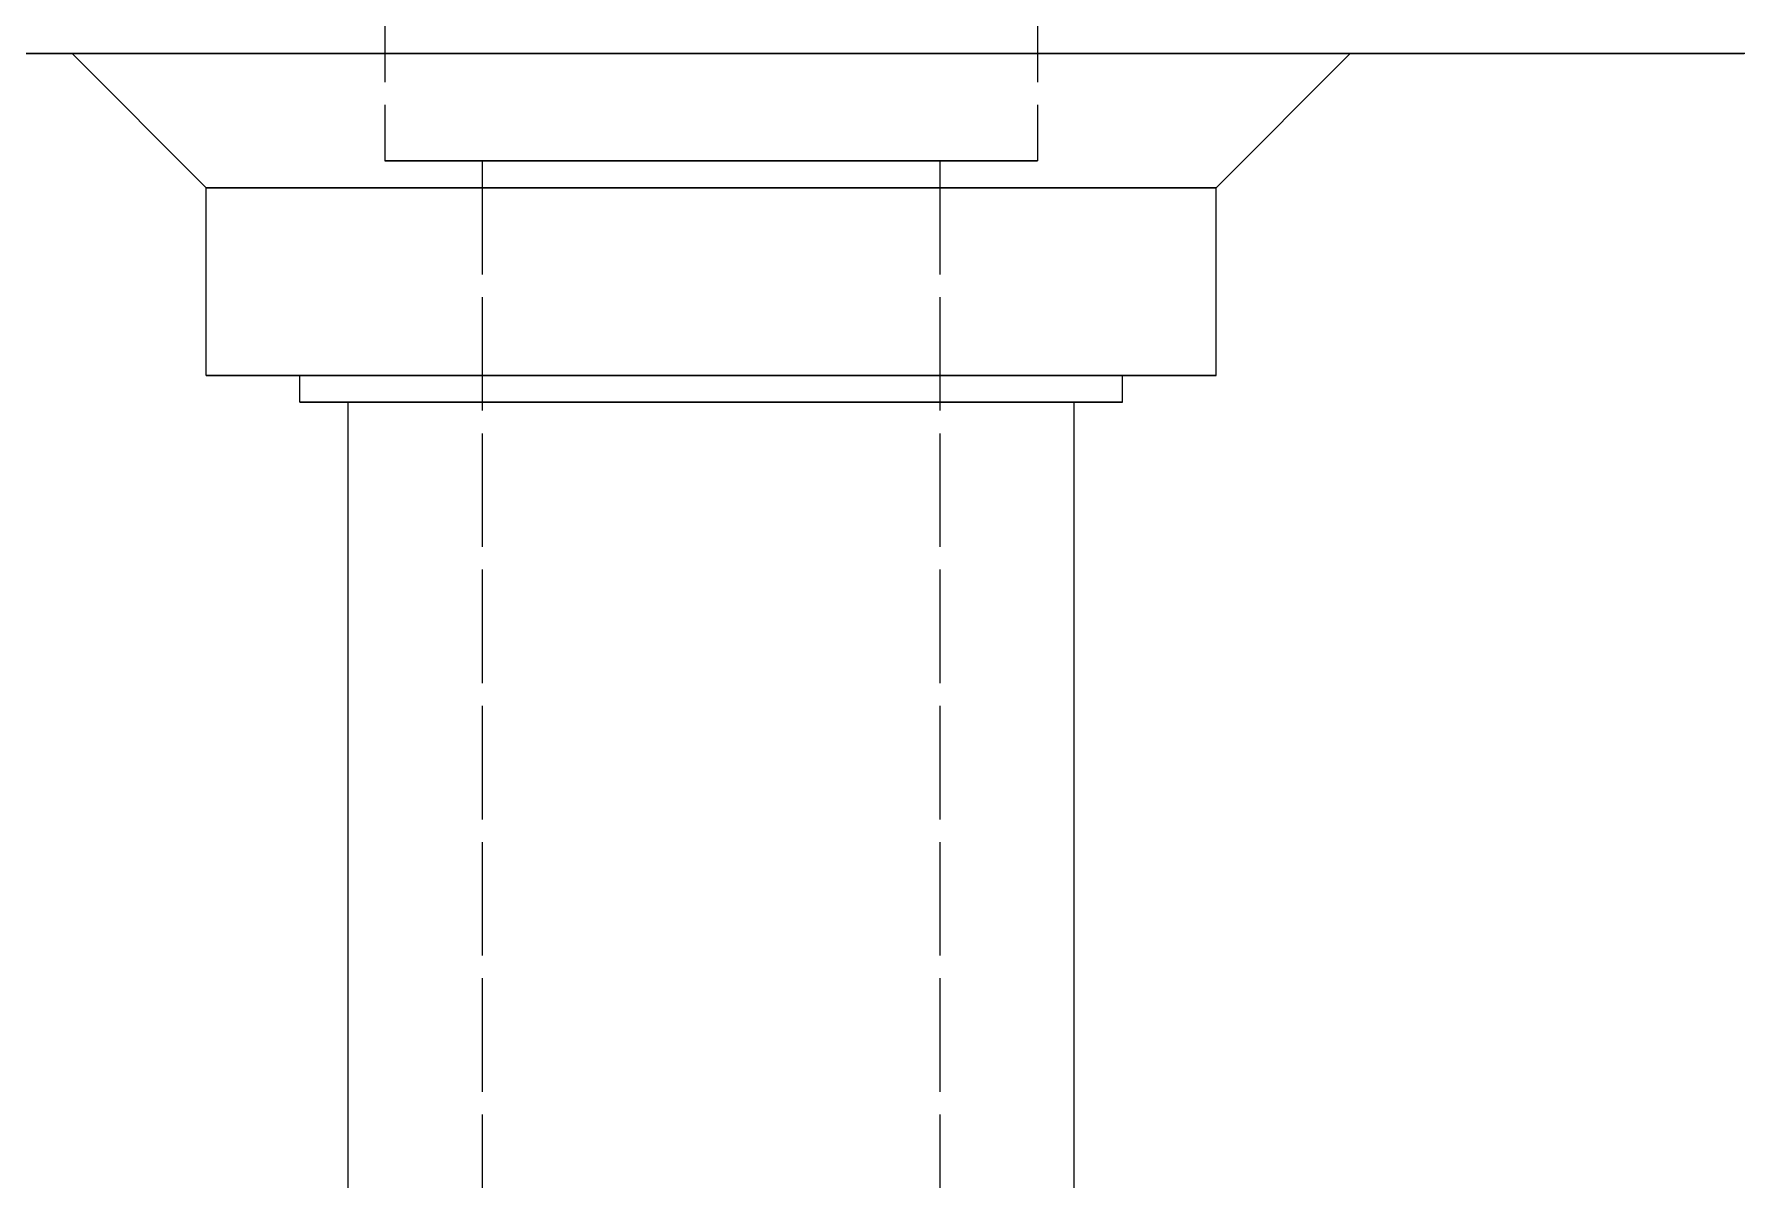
# Model space of a CAD drawing. Header units: millimetres. Extents: x -30 to 130, y -9 to 146.
# Drawn here: x 80.42 to 99.48, y 34.9 to 47.72 of the extents above; entities that cross this region are included whole.
import ezdxf

# ---------------------------------------------------------------- set-up
doc = ezdxf.new("R2010")
doc.units = ezdxf.units.MM
doc.linetypes.add('DASHED', pattern=[1.524, 1.27, -0.254])
doc.layers.add('HIDDEN', color=8, linetype='DASHED')
doc.layers.add('VISIBLE', color=7, linetype='CONTINUOUS')

msp = doc.modelspace()

# ---------------------------------------------------------------- linework, layer by layer
at = {"layer": 'HIDDEN'}
for points in [[(84.35, 51.5), (84.35, 46.3)], [(91.65, 51.5), (91.65, 46.3)], [(99.77778, 47.5), (99.33333, 47.5), (98.88889, 47.5), (98.44444, 47.5), (98, 47.5), (97.55556, 47.5), (97.11111, 47.5), (96.66667, 47.5), (96.22222, 47.5), (95.77778, 47.5), (95.33333, 47.5), (94.88889, 47.5), (94.44444, 47.5), (94, 47.5), (93.55556, 47.5), (93.11111, 47.5), (92.66667, 47.5), (92.22222, 47.5), (91.77778, 47.5), (91.33333, 47.5), (90.88889, 47.5), (90.44444, 47.5), (90, 47.5), (89.55556, 47.5), (89.11111, 47.5), (88.66667, 47.5), (88.22222, 47.5), (87.77778, 47.5), (87.33333, 47.5), (86.88889, 47.5), (86.44444, 47.5), (86, 47.5), (85.55556, 47.5), (85.11111, 47.5), (84.66667, 47.5), (84.22222, 47.5), (83.77778, 47.5), (83.33333, 47.5), (82.88889, 47.5), (82.44444, 47.5), (82, 47.5), (81.55556, 47.5), (81.11111, 47.5), (80.66667, 47.5), (80.22222, 47.5)], [(95.15, 47.5), (94.92302, 47.5), (94.69603, 47.5), (94.46905, 47.5), (94.24206, 47.5), (94.01508, 47.5), (93.7881, 47.5), (93.56111, 47.5), (93.33413, 47.5), (93.10714, 47.5), (92.88016, 47.5), (92.65317, 47.5), (92.42619, 47.5), (92.19921, 47.5), (91.97222, 47.5), (91.74524, 47.5), (91.51825, 47.5), (91.29127, 47.5), (91.06429, 47.5), (90.8373, 47.5), (90.61032, 47.5), (90.38333, 47.5), (90.15635, 47.5), (89.92937, 47.5), (89.70238, 47.5), (89.4754, 47.5), (89.24841, 47.5), (89.02143, 47.5), (88.79444, 47.5), (88.56746, 47.5), (88.34048, 47.5), (88.11349, 47.5), (87.88651, 47.5), (87.65952, 47.5), (87.43254, 47.5), (87.20556, 47.5), (86.97857, 47.5), (86.75159, 47.5), (86.5246, 47.5), (86.29762, 47.5), (86.07063, 47.5), (85.84365, 47.5), (85.61667, 47.5), (85.38968, 47.5), (85.1627, 47.5), (84.93571, 47.5), (84.70873, 47.5), (84.48175, 47.5), (84.25476, 47.5), (84.02778, 47.5), (83.80079, 47.5), (83.57381, 47.5), (83.34683, 47.5), (83.11984, 47.5), (82.89286, 47.5), (82.66587, 47.5), (82.43889, 47.5), (82.2119, 47.5), (81.98492, 47.5), (81.75794, 47.5), (81.53095, 47.5), (81.30397, 47.5), (81.07698, 47.5), (80.85, 47.5)], [(80.85, 47.5), (80.96349, 47.5), (81.07698, 47.5), (81.19048, 47.5), (81.30397, 47.5), (81.41746, 47.5), (81.53095, 47.5), (81.64444, 47.5), (81.75794, 47.5), (81.87143, 47.5), (81.98492, 47.5), (82.09841, 47.5), (82.2119, 47.5), (82.3254, 47.5), (82.43889, 47.5), (82.55238, 47.5), (82.66587, 47.5), (82.77937, 47.5), (82.89286, 47.5), (83.00635, 47.5), (83.11984, 47.5), (83.23333, 47.5), (83.34683, 47.5), (83.46032, 47.5), (83.57381, 47.5), (83.6873, 47.5), (83.80079, 47.5), (83.91429, 47.5), (84.02778, 47.5), (84.14127, 47.5), (84.25476, 47.5), (84.36825, 47.5), (84.48175, 47.5), (84.59524, 47.5), (84.70873, 47.5), (84.82222, 47.5), (84.93571, 47.5), (85.04921, 47.5), (85.1627, 47.5), (85.27619, 47.5), (85.38968, 47.5), (85.50317, 47.5), (85.61667, 47.5), (85.73016, 47.5), (85.84365, 47.5), (85.95714, 47.5), (86.07063, 47.5), (86.18413, 47.5), (86.29762, 47.5), (86.41111, 47.5), (86.5246, 47.5), (86.6381, 47.5), (86.75159, 47.5), (86.86508, 47.5), (86.97857, 47.5), (87.09206, 47.5), (87.20556, 47.5), (87.31905, 47.5), (87.43254, 47.5), (87.54603, 47.5), (87.65952, 47.5), (87.77302, 47.5), (87.88651, 47.5), (88, 47.5)], [(88, 47.5), (88.11349, 47.5), (88.22698, 47.5), (88.34048, 47.5), (88.45397, 47.5), (88.56746, 47.5), (88.68095, 47.5), (88.79444, 47.5), (88.90794, 47.5), (89.02143, 47.5), (89.13492, 47.5), (89.24841, 47.5), (89.3619, 47.5), (89.4754, 47.5), (89.58889, 47.5), (89.70238, 47.5), (89.81587, 47.5), (89.92937, 47.5), (90.04286, 47.5), (90.15635, 47.5), (90.26984, 47.5), (90.38333, 47.5), (90.49683, 47.5), (90.61032, 47.5), (90.72381, 47.5), (90.8373, 47.5), (90.95079, 47.5), (91.06429, 47.5), (91.17778, 47.5), (91.29127, 47.5), (91.40476, 47.5), (91.51825, 47.5), (91.63175, 47.5), (91.74524, 47.5), (91.85873, 47.5), (91.97222, 47.5), (92.08571, 47.5), (92.19921, 47.5), (92.3127, 47.5), (92.42619, 47.5), (92.53968, 47.5), (92.65317, 47.5), (92.76667, 47.5), (92.88016, 47.5), (92.99365, 47.5), (93.10714, 47.5), (93.22063, 47.5), (93.33413, 47.5), (93.44762, 47.5), (93.56111, 47.5), (93.6746, 47.5), (93.7881, 47.5), (93.90159, 47.5), (94.01508, 47.5), (94.12857, 47.5), (94.24206, 47.5), (94.35556, 47.5), (94.46905, 47.5), (94.58254, 47.5), (94.69603, 47.5), (94.80952, 47.5), (94.92302, 47.5), (95.03651, 47.5), (95.15, 47.5)], [(91.65, 46.3), (91.53413, 46.3), (91.41825, 46.3), (91.30238, 46.3), (91.18651, 46.3), (91.07063, 46.3), (90.95476, 46.3), (90.83889, 46.3), (90.72302, 46.3), (90.60714, 46.3), (90.49127, 46.3), (90.3754, 46.3), (90.25952, 46.3), (90.14365, 46.3), (90.02778, 46.3), (89.9119, 46.3), (89.79603, 46.3), (89.68016, 46.3), (89.56429, 46.3), (89.44841, 46.3), (89.33254, 46.3), (89.21667, 46.3), (89.10079, 46.3), (88.98492, 46.3), (88.86905, 46.3), (88.75317, 46.3), (88.6373, 46.3), (88.52143, 46.3), (88.40556, 46.3), (88.28968, 46.3), (88.17381, 46.3), (88.05794, 46.3), (87.94206, 46.3), (87.82619, 46.3), (87.71032, 46.3), (87.59444, 46.3), (87.47857, 46.3), (87.3627, 46.3), (87.24683, 46.3), (87.13095, 46.3), (87.01508, 46.3), (86.89921, 46.3), (86.78333, 46.3), (86.66746, 46.3), (86.55159, 46.3), (86.43571, 46.3), (86.31984, 46.3), (86.20397, 46.3), (86.0881, 46.3), (85.97222, 46.3), (85.85635, 46.3), (85.74048, 46.3), (85.6246, 46.3), (85.50873, 46.3), (85.39286, 46.3), (85.27698, 46.3), (85.16111, 46.3), (85.04524, 46.3), (84.92937, 46.3), (84.81349, 46.3), (84.69762, 46.3), (84.58175, 46.3), (84.46587, 46.3), (84.35, 46.3)], [(84.35, 46.3), (84.40794, 46.3), (84.46587, 46.3), (84.52381, 46.3), (84.58175, 46.3), (84.63968, 46.3), (84.69762, 46.3), (84.75556, 46.3), (84.81349, 46.3), (84.87143, 46.3), (84.92937, 46.3), (84.9873, 46.3), (85.04524, 46.3), (85.10317, 46.3), (85.16111, 46.3), (85.21905, 46.3), (85.27698, 46.3), (85.33492, 46.3), (85.39286, 46.3), (85.45079, 46.3), (85.50873, 46.3), (85.56667, 46.3), (85.6246, 46.3), (85.68254, 46.3), (85.74048, 46.3), (85.79841, 46.3), (85.85635, 46.3), (85.91429, 46.3), (85.97222, 46.3), (86.03016, 46.3), (86.0881, 46.3), (86.14603, 46.3), (86.20397, 46.3), (86.2619, 46.3), (86.31984, 46.3), (86.37778, 46.3), (86.43571, 46.3), (86.49365, 46.3), (86.55159, 46.3), (86.60952, 46.3), (86.66746, 46.3), (86.7254, 46.3), (86.78333, 46.3), (86.84127, 46.3), (86.89921, 46.3), (86.95714, 46.3), (87.01508, 46.3), (87.07302, 46.3), (87.13095, 46.3), (87.18889, 46.3), (87.24683, 46.3), (87.30476, 46.3), (87.3627, 46.3), (87.42063, 46.3), (87.47857, 46.3), (87.53651, 46.3), (87.59444, 46.3), (87.65238, 46.3), (87.71032, 46.3), (87.76825, 46.3), (87.82619, 46.3), (87.88413, 46.3), (87.94206, 46.3), (88, 46.3)], [(90.56, 46.3), (90.47873, 46.3), (90.39746, 46.3), (90.31619, 46.3), (90.23492, 46.3), (90.15365, 46.3), (90.07238, 46.3), (89.99111, 46.3), (89.90984, 46.3), (89.82857, 46.3), (89.7473, 46.3), (89.66603, 46.3), (89.58476, 46.3), (89.50349, 46.3), (89.42222, 46.3), (89.34095, 46.3), (89.25968, 46.3), (89.17841, 46.3), (89.09714, 46.3), (89.01587, 46.3), (88.9346, 46.3), (88.85333, 46.3), (88.77206, 46.3), (88.69079, 46.3), (88.60952, 46.3), (88.52825, 46.3), (88.44698, 46.3), (88.36571, 46.3), (88.28444, 46.3), (88.20317, 46.3), (88.1219, 46.3), (88.04063, 46.3), (87.95937, 46.3), (87.8781, 46.3), (87.79683, 46.3), (87.71556, 46.3), (87.63429, 46.3), (87.55302, 46.3), (87.47175, 46.3), (87.39048, 46.3), (87.30921, 46.3), (87.22794, 46.3), (87.14667, 46.3), (87.0654, 46.3), (86.98413, 46.3), (86.90286, 46.3), (86.82159, 46.3), (86.74032, 46.3), (86.65905, 46.3), (86.57778, 46.3), (86.49651, 46.3), (86.41524, 46.3), (86.33397, 46.3), (86.2527, 46.3), (86.17143, 46.3), (86.09016, 46.3), (86.00889, 46.3), (85.92762, 46.3), (85.84635, 46.3), (85.76508, 46.3), (85.68381, 46.3), (85.60254, 46.3), (85.52127, 46.3), (85.44, 46.3)], [(85.44, 46.3), (85.48063, 46.3), (85.52127, 46.3), (85.5619, 46.3), (85.60254, 46.3), (85.64317, 46.3), (85.68381, 46.3), (85.72444, 46.3), (85.76508, 46.3), (85.80571, 46.3), (85.84635, 46.3), (85.88698, 46.3), (85.92762, 46.3), (85.96825, 46.3), (86.00889, 46.3), (86.04952, 46.3), (86.09016, 46.3), (86.13079, 46.3), (86.17143, 46.3), (86.21206, 46.3), (86.2527, 46.3), (86.29333, 46.3), (86.33397, 46.3), (86.3746, 46.3), (86.41524, 46.3), (86.45587, 46.3), (86.49651, 46.3), (86.53714, 46.3), (86.57778, 46.3), (86.61841, 46.3), (86.65905, 46.3), (86.69968, 46.3), (86.74032, 46.3), (86.78095, 46.3), (86.82159, 46.3), (86.86222, 46.3), (86.90286, 46.3), (86.94349, 46.3), (86.98413, 46.3), (87.02476, 46.3), (87.0654, 46.3), (87.10603, 46.3), (87.14667, 46.3), (87.1873, 46.3), (87.22794, 46.3), (87.26857, 46.3), (87.30921, 46.3), (87.34984, 46.3), (87.39048, 46.3), (87.43111, 46.3), (87.47175, 46.3), (87.51238, 46.3), (87.55302, 46.3), (87.59365, 46.3), (87.63429, 46.3), (87.67492, 46.3), (87.71556, 46.3), (87.75619, 46.3), (87.79683, 46.3), (87.83746, 46.3), (87.8781, 46.3), (87.91873, 46.3), (87.95937, 46.3), (88, 46.3)], [(85.44, 46.3), (85.44, 13)], [(88, 46.3), (88.04063, 46.3), (88.08127, 46.3), (88.1219, 46.3), (88.16254, 46.3), (88.20317, 46.3), (88.24381, 46.3), (88.28444, 46.3), (88.32508, 46.3), (88.36571, 46.3), (88.40635, 46.3), (88.44698, 46.3), (88.48762, 46.3), (88.52825, 46.3), (88.56889, 46.3), (88.60952, 46.3), (88.65016, 46.3), (88.69079, 46.3), (88.73143, 46.3), (88.77206, 46.3), (88.8127, 46.3), (88.85333, 46.3), (88.89397, 46.3), (88.9346, 46.3), (88.97524, 46.3), (89.01587, 46.3), (89.05651, 46.3), (89.09714, 46.3), (89.13778, 46.3), (89.17841, 46.3), (89.21905, 46.3), (89.25968, 46.3), (89.30032, 46.3), (89.34095, 46.3), (89.38159, 46.3), (89.42222, 46.3), (89.46286, 46.3), (89.50349, 46.3), (89.54413, 46.3), (89.58476, 46.3), (89.6254, 46.3), (89.66603, 46.3), (89.70667, 46.3), (89.7473, 46.3), (89.78794, 46.3), (89.82857, 46.3), (89.86921, 46.3), (89.90984, 46.3), (89.95048, 46.3), (89.99111, 46.3), (90.03175, 46.3), (90.07238, 46.3), (90.11302, 46.3), (90.15365, 46.3), (90.19429, 46.3), (90.23492, 46.3), (90.27556, 46.3), (90.31619, 46.3), (90.35683, 46.3), (90.39746, 46.3), (90.4381, 46.3), (90.47873, 46.3), (90.51937, 46.3), (90.56, 46.3)], [(88, 46.3), (88.05794, 46.3), (88.11587, 46.3), (88.17381, 46.3), (88.23175, 46.3), (88.28968, 46.3), (88.34762, 46.3), (88.40556, 46.3), (88.46349, 46.3), (88.52143, 46.3), (88.57937, 46.3), (88.6373, 46.3), (88.69524, 46.3), (88.75317, 46.3), (88.81111, 46.3), (88.86905, 46.3), (88.92698, 46.3), (88.98492, 46.3), (89.04286, 46.3), (89.10079, 46.3), (89.15873, 46.3), (89.21667, 46.3), (89.2746, 46.3), (89.33254, 46.3), (89.39048, 46.3), (89.44841, 46.3), (89.50635, 46.3), (89.56429, 46.3), (89.62222, 46.3), (89.68016, 46.3), (89.7381, 46.3), (89.79603, 46.3), (89.85397, 46.3), (89.9119, 46.3), (89.96984, 46.3), (90.02778, 46.3), (90.08571, 46.3), (90.14365, 46.3), (90.20159, 46.3), (90.25952, 46.3), (90.31746, 46.3), (90.3754, 46.3), (90.43333, 46.3), (90.49127, 46.3), (90.54921, 46.3), (90.60714, 46.3), (90.66508, 46.3), (90.72302, 46.3), (90.78095, 46.3), (90.83889, 46.3), (90.89683, 46.3), (90.95476, 46.3), (91.0127, 46.3), (91.07063, 46.3), (91.12857, 46.3), (91.18651, 46.3), (91.24444, 46.3), (91.30238, 46.3), (91.36032, 46.3), (91.41825, 46.3), (91.47619, 46.3), (91.53413, 46.3), (91.59206, 46.3), (91.65, 46.3)], [(90.56, 46.3), (90.56, 13)], [(93.65, 46), (93.47063, 46), (93.29127, 46), (93.1119, 46), (92.93254, 46), (92.75317, 46), (92.57381, 46), (92.39444, 46), (92.21508, 46), (92.03571, 46), (91.85635, 46), (91.67698, 46), (91.49762, 46), (91.31825, 46), (91.13889, 46), (90.95952, 46), (90.78016, 46), (90.60079, 46), (90.42143, 46), (90.24206, 46), (90.0627, 46), (89.88333, 46), (89.70397, 46), (89.5246, 46), (89.34524, 46), (89.16587, 46), (88.98651, 46), (88.80714, 46), (88.62778, 46), (88.44841, 46), (88.26905, 46), (88.08968, 46), (87.91032, 46), (87.73095, 46), (87.55159, 46), (87.37222, 46), (87.19286, 46), (87.01349, 46), (86.83413, 46), (86.65476, 46), (86.4754, 46), (86.29603, 46), (86.11667, 46), (85.9373, 46), (85.75794, 46), (85.57857, 46), (85.39921, 46), (85.21984, 46), (85.04048, 46), (84.86111, 46), (84.68175, 46), (84.50238, 46), (84.32302, 46), (84.14365, 46), (83.96429, 46), (83.78492, 46), (83.60556, 46), (83.42619, 46), (83.24683, 46), (83.06746, 46), (82.8881, 46), (82.70873, 46), (82.52937, 46), (82.35, 46)], [(93.65, 43.9), (93.47063, 43.9), (93.29127, 43.9), (93.1119, 43.9), (92.93254, 43.9), (92.75317, 43.9), (92.57381, 43.9), (92.39444, 43.9), (92.21508, 43.9), (92.03571, 43.9), (91.85635, 43.9), (91.67698, 43.9), (91.49762, 43.9), (91.31825, 43.9), (91.13889, 43.9), (90.95952, 43.9), (90.78016, 43.9), (90.60079, 43.9), (90.42143, 43.9), (90.24206, 43.9), (90.0627, 43.9), (89.88333, 43.9), (89.70397, 43.9), (89.5246, 43.9), (89.34524, 43.9), (89.16587, 43.9), (88.98651, 43.9), (88.80714, 43.9), (88.62778, 43.9), (88.44841, 43.9), (88.26905, 43.9), (88.08968, 43.9), (87.91032, 43.9), (87.73095, 43.9), (87.55159, 43.9), (87.37222, 43.9), (87.19286, 43.9), (87.01349, 43.9), (86.83413, 43.9), (86.65476, 43.9), (86.4754, 43.9), (86.29603, 43.9), (86.11667, 43.9), (85.9373, 43.9), (85.75794, 43.9), (85.57857, 43.9), (85.39921, 43.9), (85.21984, 43.9), (85.04048, 43.9), (84.86111, 43.9), (84.68175, 43.9), (84.50238, 43.9), (84.32302, 43.9), (84.14365, 43.9), (83.96429, 43.9), (83.78492, 43.9), (83.60556, 43.9), (83.42619, 43.9), (83.24683, 43.9), (83.06746, 43.9), (82.8881, 43.9), (82.70873, 43.9), (82.52937, 43.9), (82.35, 43.9)], [(92.6, 43.9), (92.45397, 43.9), (92.30794, 43.9), (92.1619, 43.9), (92.01587, 43.9), (91.86984, 43.9), (91.72381, 43.9), (91.57778, 43.9), (91.43175, 43.9), (91.28571, 43.9), (91.13968, 43.9), (90.99365, 43.9), (90.84762, 43.9), (90.70159, 43.9), (90.55556, 43.9), (90.40952, 43.9), (90.26349, 43.9), (90.11746, 43.9), (89.97143, 43.9), (89.8254, 43.9), (89.67937, 43.9), (89.53333, 43.9), (89.3873, 43.9), (89.24127, 43.9), (89.09524, 43.9), (88.94921, 43.9), (88.80317, 43.9), (88.65714, 43.9), (88.51111, 43.9), (88.36508, 43.9), (88.21905, 43.9), (88.07302, 43.9), (87.92698, 43.9), (87.78095, 43.9), (87.63492, 43.9), (87.48889, 43.9), (87.34286, 43.9), (87.19683, 43.9), (87.05079, 43.9), (86.90476, 43.9), (86.75873, 43.9), (86.6127, 43.9), (86.46667, 43.9), (86.32063, 43.9), (86.1746, 43.9), (86.02857, 43.9), (85.88254, 43.9), (85.73651, 43.9), (85.59048, 43.9), (85.44444, 43.9), (85.29841, 43.9), (85.15238, 43.9), (85.00635, 43.9), (84.86032, 43.9), (84.71429, 43.9), (84.56825, 43.9), (84.42222, 43.9), (84.27619, 43.9), (84.13016, 43.9), (83.98413, 43.9), (83.8381, 43.9), (83.69206, 43.9), (83.54603, 43.9), (83.4, 43.9)], [(83.4, 43.9), (83.47302, 43.9), (83.54603, 43.9), (83.61905, 43.9), (83.69206, 43.9), (83.76508, 43.9), (83.8381, 43.9), (83.91111, 43.9), (83.98413, 43.9), (84.05714, 43.9), (84.13016, 43.9), (84.20317, 43.9), (84.27619, 43.9), (84.34921, 43.9), (84.42222, 43.9), (84.49524, 43.9), (84.56825, 43.9), (84.64127, 43.9), (84.71429, 43.9), (84.7873, 43.9), (84.86032, 43.9), (84.93333, 43.9), (85.00635, 43.9), (85.07937, 43.9), (85.15238, 43.9), (85.2254, 43.9), (85.29841, 43.9), (85.37143, 43.9), (85.44444, 43.9), (85.51746, 43.9), (85.59048, 43.9), (85.66349, 43.9), (85.73651, 43.9), (85.80952, 43.9), (85.88254, 43.9), (85.95556, 43.9), (86.02857, 43.9), (86.10159, 43.9), (86.1746, 43.9), (86.24762, 43.9), (86.32063, 43.9), (86.39365, 43.9), (86.46667, 43.9), (86.53968, 43.9), (86.6127, 43.9), (86.68571, 43.9), (86.75873, 43.9), (86.83175, 43.9), (86.90476, 43.9), (86.97778, 43.9), (87.05079, 43.9), (87.12381, 43.9), (87.19683, 43.9), (87.26984, 43.9), (87.34286, 43.9), (87.41587, 43.9), (87.48889, 43.9), (87.5619, 43.9), (87.63492, 43.9), (87.70794, 43.9), (87.78095, 43.9), (87.85397, 43.9), (87.92698, 43.9), (88, 43.9)], [(88, 43.9), (88.07302, 43.9), (88.14603, 43.9), (88.21905, 43.9), (88.29206, 43.9), (88.36508, 43.9), (88.4381, 43.9), (88.51111, 43.9), (88.58413, 43.9), (88.65714, 43.9), (88.73016, 43.9), (88.80317, 43.9), (88.87619, 43.9), (88.94921, 43.9), (89.02222, 43.9), (89.09524, 43.9), (89.16825, 43.9), (89.24127, 43.9), (89.31429, 43.9), (89.3873, 43.9), (89.46032, 43.9), (89.53333, 43.9), (89.60635, 43.9), (89.67937, 43.9), (89.75238, 43.9), (89.8254, 43.9), (89.89841, 43.9), (89.97143, 43.9), (90.04444, 43.9), (90.11746, 43.9), (90.19048, 43.9), (90.26349, 43.9), (90.33651, 43.9), (90.40952, 43.9), (90.48254, 43.9), (90.55556, 43.9), (90.62857, 43.9), (90.70159, 43.9), (90.7746, 43.9), (90.84762, 43.9), (90.92063, 43.9), (90.99365, 43.9), (91.06667, 43.9), (91.13968, 43.9), (91.2127, 43.9), (91.28571, 43.9), (91.35873, 43.9), (91.43175, 43.9), (91.50476, 43.9), (91.57778, 43.9), (91.65079, 43.9), (91.72381, 43.9), (91.79683, 43.9), (91.86984, 43.9), (91.94286, 43.9), (92.01587, 43.9), (92.08889, 43.9), (92.1619, 43.9), (92.23492, 43.9), (92.30794, 43.9), (92.38095, 43.9), (92.45397, 43.9), (92.52698, 43.9), (92.6, 43.9)], [(92.6, 43.6), (92.45397, 43.6), (92.30794, 43.6), (92.1619, 43.6), (92.01587, 43.6), (91.86984, 43.6), (91.72381, 43.6), (91.57778, 43.6), (91.43175, 43.6), (91.28571, 43.6), (91.13968, 43.6), (90.99365, 43.6), (90.84762, 43.6), (90.70159, 43.6), (90.55556, 43.6), (90.40952, 43.6), (90.26349, 43.6), (90.11746, 43.6), (89.97143, 43.6), (89.8254, 43.6), (89.67937, 43.6), (89.53333, 43.6), (89.3873, 43.6), (89.24127, 43.6), (89.09524, 43.6), (88.94921, 43.6), (88.80317, 43.6), (88.65714, 43.6), (88.51111, 43.6), (88.36508, 43.6), (88.21905, 43.6), (88.07302, 43.6), (87.92698, 43.6), (87.78095, 43.6), (87.63492, 43.6), (87.48889, 43.6), (87.34286, 43.6), (87.19683, 43.6), (87.05079, 43.6), (86.90476, 43.6), (86.75873, 43.6), (86.6127, 43.6), (86.46667, 43.6), (86.32063, 43.6), (86.1746, 43.6), (86.02857, 43.6), (85.88254, 43.6), (85.73651, 43.6), (85.59048, 43.6), (85.44444, 43.6), (85.29841, 43.6), (85.15238, 43.6), (85.00635, 43.6), (84.86032, 43.6), (84.71429, 43.6), (84.56825, 43.6), (84.42222, 43.6), (84.27619, 43.6), (84.13016, 43.6), (83.98413, 43.6), (83.8381, 43.6), (83.69206, 43.6), (83.54603, 43.6), (83.4, 43.6)], [(92.06, 43.6), (91.93111, 43.6), (91.80222, 43.6), (91.67333, 43.6), (91.54444, 43.6), (91.41556, 43.6), (91.28667, 43.6), (91.15778, 43.6), (91.02889, 43.6), (90.9, 43.6), (90.77111, 43.6), (90.64222, 43.6), (90.51333, 43.6), (90.38444, 43.6), (90.25556, 43.6), (90.12667, 43.6), (89.99778, 43.6), (89.86889, 43.6), (89.74, 43.6), (89.61111, 43.6), (89.48222, 43.6), (89.35333, 43.6), (89.22444, 43.6), (89.09556, 43.6), (88.96667, 43.6), (88.83778, 43.6), (88.70889, 43.6), (88.58, 43.6), (88.45111, 43.6), (88.32222, 43.6), (88.19333, 43.6), (88.06444, 43.6), (87.93556, 43.6), (87.80667, 43.6), (87.67778, 43.6), (87.54889, 43.6), (87.42, 43.6), (87.29111, 43.6), (87.16222, 43.6), (87.03333, 43.6), (86.90444, 43.6), (86.77556, 43.6), (86.64667, 43.6), (86.51778, 43.6), (86.38889, 43.6), (86.26, 43.6), (86.13111, 43.6), (86.00222, 43.6), (85.87333, 43.6), (85.74444, 43.6), (85.61556, 43.6), (85.48667, 43.6), (85.35778, 43.6), (85.22889, 43.6), (85.1, 43.6), (84.97111, 43.6), (84.84222, 43.6), (84.71333, 43.6), (84.58444, 43.6), (84.45556, 43.6), (84.32667, 43.6), (84.19778, 43.6), (84.06889, 43.6), (83.94, 43.6)], [(83.94, 43.6), (84.00444, 43.6), (84.06889, 43.6), (84.13333, 43.6), (84.19778, 43.6), (84.26222, 43.6), (84.32667, 43.6), (84.39111, 43.6), (84.45556, 43.6), (84.52, 43.6), (84.58444, 43.6), (84.64889, 43.6), (84.71333, 43.6), (84.77778, 43.6), (84.84222, 43.6), (84.90667, 43.6), (84.97111, 43.6), (85.03556, 43.6), (85.1, 43.6), (85.16444, 43.6), (85.22889, 43.6), (85.29333, 43.6), (85.35778, 43.6), (85.42222, 43.6), (85.48667, 43.6), (85.55111, 43.6), (85.61556, 43.6), (85.68, 43.6), (85.74444, 43.6), (85.80889, 43.6), (85.87333, 43.6), (85.93778, 43.6), (86.00222, 43.6), (86.06667, 43.6), (86.13111, 43.6), (86.19556, 43.6), (86.26, 43.6), (86.32444, 43.6), (86.38889, 43.6), (86.45333, 43.6), (86.51778, 43.6), (86.58222, 43.6), (86.64667, 43.6), (86.71111, 43.6), (86.77556, 43.6), (86.84, 43.6), (86.90444, 43.6), (86.96889, 43.6), (87.03333, 43.6), (87.09778, 43.6), (87.16222, 43.6), (87.22667, 43.6), (87.29111, 43.6), (87.35556, 43.6), (87.42, 43.6), (87.48444, 43.6), (87.54889, 43.6), (87.61333, 43.6), (87.67778, 43.6), (87.74222, 43.6), (87.80667, 43.6), (87.87111, 43.6), (87.93556, 43.6), (88, 43.6)], [(88, 43.6), (88.06444, 43.6), (88.12889, 43.6), (88.19333, 43.6), (88.25778, 43.6), (88.32222, 43.6), (88.38667, 43.6), (88.45111, 43.6), (88.51556, 43.6), (88.58, 43.6), (88.64444, 43.6), (88.70889, 43.6), (88.77333, 43.6), (88.83778, 43.6), (88.90222, 43.6), (88.96667, 43.6), (89.03111, 43.6), (89.09556, 43.6), (89.16, 43.6), (89.22444, 43.6), (89.28889, 43.6), (89.35333, 43.6), (89.41778, 43.6), (89.48222, 43.6), (89.54667, 43.6), (89.61111, 43.6), (89.67556, 43.6), (89.74, 43.6), (89.80444, 43.6), (89.86889, 43.6), (89.93333, 43.6), (89.99778, 43.6), (90.06222, 43.6), (90.12667, 43.6), (90.19111, 43.6), (90.25556, 43.6), (90.32, 43.6), (90.38444, 43.6), (90.44889, 43.6), (90.51333, 43.6), (90.57778, 43.6), (90.64222, 43.6), (90.70667, 43.6), (90.77111, 43.6), (90.83556, 43.6), (90.9, 43.6), (90.96444, 43.6), (91.02889, 43.6), (91.09333, 43.6), (91.15778, 43.6), (91.22222, 43.6), (91.28667, 43.6), (91.35111, 43.6), (91.41556, 43.6), (91.48, 43.6), (91.54444, 43.6), (91.60889, 43.6), (91.67333, 43.6), (91.73778, 43.6), (91.80222, 43.6), (91.86667, 43.6), (91.93111, 43.6), (91.99556, 43.6), (92.06, 43.6)]]:
    msp.add_lwpolyline(points, dxfattribs=at)
at = {"layer": 'VISIBLE'}
for points in [[(80.22222, 47.5), (80.44444, 47.5), (80.66667, 47.5), (80.88889, 47.5), (81.11111, 47.5), (81.33333, 47.5), (81.55556, 47.5), (81.77778, 47.5), (82, 47.5), (82.22222, 47.5), (82.44444, 47.5), (82.66667, 47.5), (82.88889, 47.5), (83.11111, 47.5), (83.33333, 47.5), (83.55556, 47.5), (83.77778, 47.5), (84, 47.5), (84.22222, 47.5), (84.44444, 47.5), (84.66667, 47.5), (84.88889, 47.5), (85.11111, 47.5), (85.33333, 47.5), (85.55556, 47.5), (85.77778, 47.5), (86, 47.5), (86.22222, 47.5), (86.44444, 47.5), (86.66667, 47.5), (86.88889, 47.5), (87.11111, 47.5), (87.33333, 47.5), (87.55556, 47.5), (87.77778, 47.5), (88, 47.5)], [(82.35, 46), (80.85, 47.5)], [(88, 47.5), (88.22222, 47.5), (88.44444, 47.5), (88.66667, 47.5), (88.88889, 47.5), (89.11111, 47.5), (89.33333, 47.5), (89.55556, 47.5), (89.77778, 47.5), (90, 47.5), (90.22222, 47.5), (90.44444, 47.5), (90.66667, 47.5), (90.88889, 47.5), (91.11111, 47.5), (91.33333, 47.5), (91.55556, 47.5), (91.77778, 47.5), (92, 47.5), (92.22222, 47.5), (92.44444, 47.5), (92.66667, 47.5), (92.88889, 47.5), (93.11111, 47.5), (93.33333, 47.5), (93.55556, 47.5), (93.77778, 47.5), (94, 47.5), (94.22222, 47.5), (94.44444, 47.5), (94.66667, 47.5), (94.88889, 47.5), (95.11111, 47.5), (95.33333, 47.5), (95.55556, 47.5), (95.77778, 47.5), (96, 47.5), (96.22222, 47.5), (96.44444, 47.5), (96.66667, 47.5), (96.88889, 47.5), (97.11111, 47.5), (97.33333, 47.5), (97.55556, 47.5), (97.77778, 47.5), (98, 47.5), (98.22222, 47.5), (98.44444, 47.5), (98.66667, 47.5), (98.88889, 47.5), (99.11111, 47.5), (99.33333, 47.5), (99.55556, 47.5)], [(93.65, 46), (95.15, 47.5)], [(82.35, 46), (82.43968, 46), (82.52937, 46), (82.61905, 46), (82.70873, 46), (82.79841, 46), (82.8881, 46), (82.97778, 46), (83.06746, 46), (83.15714, 46), (83.24683, 46), (83.33651, 46), (83.42619, 46), (83.51587, 46), (83.60556, 46), (83.69524, 46), (83.78492, 46), (83.8746, 46), (83.96429, 46), (84.05397, 46), (84.14365, 46), (84.23333, 46), (84.32302, 46), (84.4127, 46), (84.50238, 46), (84.59206, 46), (84.68175, 46), (84.77143, 46), (84.86111, 46), (84.95079, 46), (85.04048, 46), (85.13016, 46), (85.21984, 46), (85.30952, 46), (85.39921, 46), (85.48889, 46), (85.57857, 46), (85.66825, 46), (85.75794, 46), (85.84762, 46), (85.9373, 46), (86.02698, 46), (86.11667, 46), (86.20635, 46), (86.29603, 46), (86.38571, 46), (86.4754, 46), (86.56508, 46), (86.65476, 46), (86.74444, 46), (86.83413, 46), (86.92381, 46), (87.01349, 46), (87.10317, 46), (87.19286, 46), (87.28254, 46), (87.37222, 46), (87.4619, 46), (87.55159, 46), (87.64127, 46), (87.73095, 46), (87.82063, 46), (87.91032, 46), (88, 46)], [(82.35, 43.9), (82.35, 46)], [(88, 46), (88.08968, 46), (88.17937, 46), (88.26905, 46), (88.35873, 46), (88.44841, 46), (88.5381, 46), (88.62778, 46), (88.71746, 46), (88.80714, 46), (88.89683, 46), (88.98651, 46), (89.07619, 46), (89.16587, 46), (89.25556, 46), (89.34524, 46), (89.43492, 46), (89.5246, 46), (89.61429, 46), (89.70397, 46), (89.79365, 46), (89.88333, 46), (89.97302, 46), (90.0627, 46), (90.15238, 46), (90.24206, 46), (90.33175, 46), (90.42143, 46), (90.51111, 46), (90.60079, 46), (90.69048, 46), (90.78016, 46), (90.86984, 46), (90.95952, 46), (91.04921, 46), (91.13889, 46), (91.22857, 46), (91.31825, 46), (91.40794, 46), (91.49762, 46), (91.5873, 46), (91.67698, 46), (91.76667, 46), (91.85635, 46), (91.94603, 46), (92.03571, 46), (92.1254, 46), (92.21508, 46), (92.30476, 46), (92.39444, 46), (92.48413, 46), (92.57381, 46), (92.66349, 46), (92.75317, 46), (92.84286, 46), (92.93254, 46), (93.02222, 46), (93.1119, 46), (93.20159, 46), (93.29127, 46), (93.38095, 46), (93.47063, 46), (93.56032, 46), (93.65, 46)], [(93.65, 43.9), (93.65, 46)], [(82.35, 43.9), (82.43968, 43.9), (82.52937, 43.9), (82.61905, 43.9), (82.70873, 43.9), (82.79841, 43.9), (82.8881, 43.9), (82.97778, 43.9), (83.06746, 43.9), (83.15714, 43.9), (83.24683, 43.9), (83.33651, 43.9), (83.42619, 43.9), (83.51587, 43.9), (83.60556, 43.9), (83.69524, 43.9), (83.78492, 43.9), (83.8746, 43.9), (83.96429, 43.9), (84.05397, 43.9), (84.14365, 43.9), (84.23333, 43.9), (84.32302, 43.9), (84.4127, 43.9), (84.50238, 43.9), (84.59206, 43.9), (84.68175, 43.9), (84.77143, 43.9), (84.86111, 43.9), (84.95079, 43.9), (85.04048, 43.9), (85.13016, 43.9), (85.21984, 43.9), (85.30952, 43.9), (85.39921, 43.9), (85.48889, 43.9), (85.57857, 43.9), (85.66825, 43.9), (85.75794, 43.9), (85.84762, 43.9), (85.9373, 43.9), (86.02698, 43.9), (86.11667, 43.9), (86.20635, 43.9), (86.29603, 43.9), (86.38571, 43.9), (86.4754, 43.9), (86.56508, 43.9), (86.65476, 43.9), (86.74444, 43.9), (86.83413, 43.9), (86.92381, 43.9), (87.01349, 43.9), (87.10317, 43.9), (87.19286, 43.9), (87.28254, 43.9), (87.37222, 43.9), (87.4619, 43.9), (87.55159, 43.9), (87.64127, 43.9), (87.73095, 43.9), (87.82063, 43.9), (87.91032, 43.9), (88, 43.9)], [(83.4, 43.6), (83.4, 43.9)], [(88, 43.9), (88.08968, 43.9), (88.17937, 43.9), (88.26905, 43.9), (88.35873, 43.9), (88.44841, 43.9), (88.5381, 43.9), (88.62778, 43.9), (88.71746, 43.9), (88.80714, 43.9), (88.89683, 43.9), (88.98651, 43.9), (89.07619, 43.9), (89.16587, 43.9), (89.25556, 43.9), (89.34524, 43.9), (89.43492, 43.9), (89.5246, 43.9), (89.61429, 43.9), (89.70397, 43.9), (89.79365, 43.9), (89.88333, 43.9), (89.97302, 43.9), (90.0627, 43.9), (90.15238, 43.9), (90.24206, 43.9), (90.33175, 43.9), (90.42143, 43.9), (90.51111, 43.9), (90.60079, 43.9), (90.69048, 43.9), (90.78016, 43.9), (90.86984, 43.9), (90.95952, 43.9), (91.04921, 43.9), (91.13889, 43.9), (91.22857, 43.9), (91.31825, 43.9), (91.40794, 43.9), (91.49762, 43.9), (91.5873, 43.9), (91.67698, 43.9), (91.76667, 43.9), (91.85635, 43.9), (91.94603, 43.9), (92.03571, 43.9), (92.1254, 43.9), (92.21508, 43.9), (92.30476, 43.9), (92.39444, 43.9), (92.48413, 43.9), (92.57381, 43.9), (92.66349, 43.9), (92.75317, 43.9), (92.84286, 43.9), (92.93254, 43.9), (93.02222, 43.9), (93.1119, 43.9), (93.20159, 43.9), (93.29127, 43.9), (93.38095, 43.9), (93.47063, 43.9), (93.56032, 43.9), (93.65, 43.9)], [(92.6, 43.6), (92.6, 43.9)], [(83.4, 43.6), (83.47302, 43.6), (83.54603, 43.6), (83.61905, 43.6), (83.69206, 43.6), (83.76508, 43.6), (83.8381, 43.6), (83.91111, 43.6), (83.98413, 43.6), (84.05714, 43.6), (84.13016, 43.6), (84.20317, 43.6), (84.27619, 43.6), (84.34921, 43.6), (84.42222, 43.6), (84.49524, 43.6), (84.56825, 43.6), (84.64127, 43.6), (84.71429, 43.6), (84.7873, 43.6), (84.86032, 43.6), (84.93333, 43.6), (85.00635, 43.6), (85.07937, 43.6), (85.15238, 43.6), (85.2254, 43.6), (85.29841, 43.6), (85.37143, 43.6), (85.44444, 43.6), (85.51746, 43.6), (85.59048, 43.6), (85.66349, 43.6), (85.73651, 43.6), (85.80952, 43.6), (85.88254, 43.6), (85.95556, 43.6), (86.02857, 43.6), (86.10159, 43.6), (86.1746, 43.6), (86.24762, 43.6), (86.32063, 43.6), (86.39365, 43.6), (86.46667, 43.6), (86.53968, 43.6), (86.6127, 43.6), (86.68571, 43.6), (86.75873, 43.6), (86.83175, 43.6), (86.90476, 43.6), (86.97778, 43.6), (87.05079, 43.6), (87.12381, 43.6), (87.19683, 43.6), (87.26984, 43.6), (87.34286, 43.6), (87.41587, 43.6), (87.48889, 43.6), (87.5619, 43.6), (87.63492, 43.6), (87.70794, 43.6), (87.78095, 43.6), (87.85397, 43.6), (87.92698, 43.6), (88, 43.6)], [(83.94, 13), (83.94, 43.6)], [(88, 43.6), (88.07302, 43.6), (88.14603, 43.6), (88.21905, 43.6), (88.29206, 43.6), (88.36508, 43.6), (88.4381, 43.6), (88.51111, 43.6), (88.58413, 43.6), (88.65714, 43.6), (88.73016, 43.6), (88.80317, 43.6), (88.87619, 43.6), (88.94921, 43.6), (89.02222, 43.6), (89.09524, 43.6), (89.16825, 43.6), (89.24127, 43.6), (89.31429, 43.6), (89.3873, 43.6), (89.46032, 43.6), (89.53333, 43.6), (89.60635, 43.6), (89.67937, 43.6), (89.75238, 43.6), (89.8254, 43.6), (89.89841, 43.6), (89.97143, 43.6), (90.04444, 43.6), (90.11746, 43.6), (90.19048, 43.6), (90.26349, 43.6), (90.33651, 43.6), (90.40952, 43.6), (90.48254, 43.6), (90.55556, 43.6), (90.62857, 43.6), (90.70159, 43.6), (90.7746, 43.6), (90.84762, 43.6), (90.92063, 43.6), (90.99365, 43.6), (91.06667, 43.6), (91.13968, 43.6), (91.2127, 43.6), (91.28571, 43.6), (91.35873, 43.6), (91.43175, 43.6), (91.50476, 43.6), (91.57778, 43.6), (91.65079, 43.6), (91.72381, 43.6), (91.79683, 43.6), (91.86984, 43.6), (91.94286, 43.6), (92.01587, 43.6), (92.08889, 43.6), (92.1619, 43.6), (92.23492, 43.6), (92.30794, 43.6), (92.38095, 43.6), (92.45397, 43.6), (92.52698, 43.6), (92.6, 43.6)], [(92.06, 13), (92.06, 43.6)]]:
    msp.add_lwpolyline(points, dxfattribs=at)

doc.saveas('drawing.dxf')
